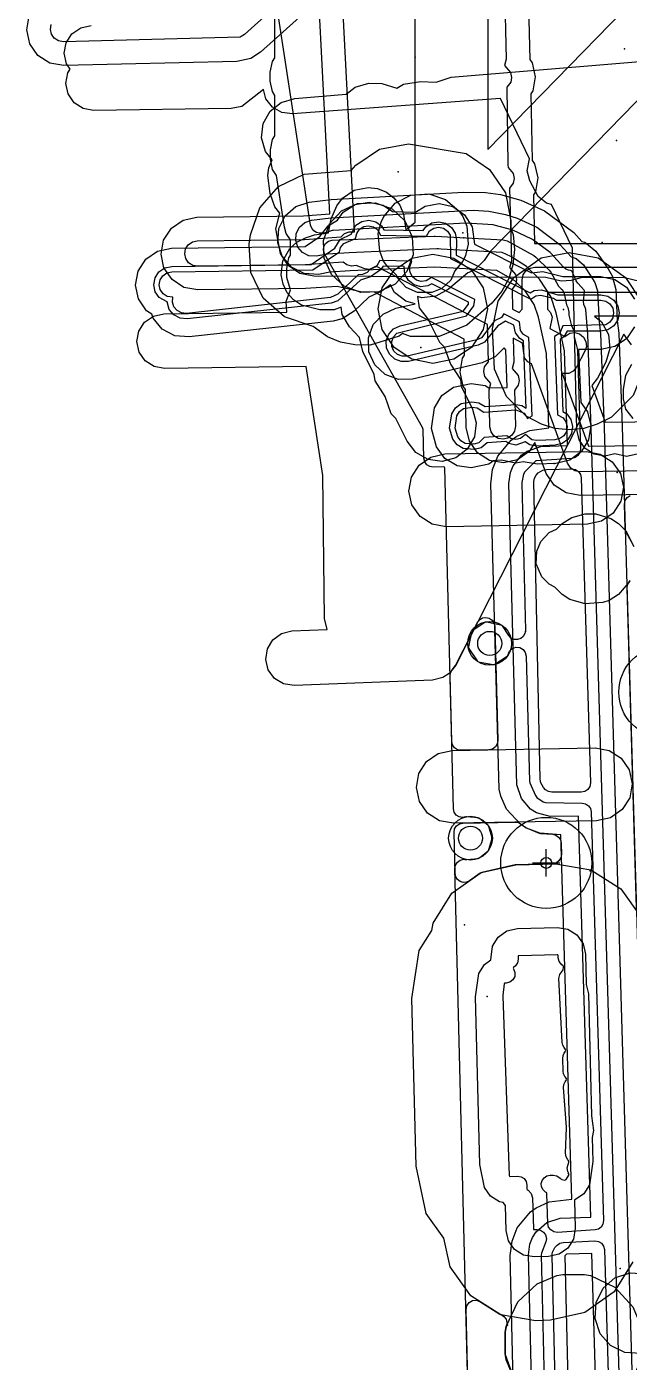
# Model space of a CAD drawing. Header units: metres. Extents: x 17722 to 17999, y 13535 to 15917.
# Drawn here: x 17793.6 to 17826.7, y 14343.3 to 14416.7 of the extents above; entities that cross this region are included whole.
import ezdxf

# ---------------------------------------------------------------- set-up
doc = ezdxf.new("R2010")
doc.units = ezdxf.units.M
for name, color, linetype in [('AI_GREENING_ALLOWED_ZONE', 4, 'Continuous'), ('AI_GREENING_EXCLUSIONS', 1, 'Continuous'), ('AI_GREENING_LAWN', 82, 'Continuous'), ('AI_GREENING_REJECTED', 6, 'Continuous'), ('AI_GREENING_SHRUBS', 92, 'Continuous'), ('AI_GREENING_TREES', 3, 'Continuous')]:
    doc.layers.add(name, color=color, linetype=linetype)

# ---------------------------------------------------------------- blocks, each defined once
blk = doc.blocks.new('AI_TREE')
for p, q in [((0, -0.3), (0, 0.3)), ((-0.3, 0), (0.3, 0))]:
    blk.add_line(p, q)
for radius in [1, 0.12]:
    blk.add_circle((0, 0), radius)
blk = doc.blocks.new('AI_SHRUB')
for radius in [1, 0.55]:
    blk.add_circle((0, 0), radius)

msp = doc.modelspace()

# ---------------------------------------------------------------- linework, layer by layer
at = {"layer": 'AI_GREENING_ALLOWED_ZONE'}
for points in [[(17826.921, 14388.162), (17826.524, 14388.909), (17826.465, 14389.129), (17826.427, 14390.445), (17826.46, 14390.64), (17826.565, 14390.806), (17826.727, 14390.919)], [(17827.082, 14368.255), (17826.563, 14385.822), (17826.591, 14386.003), (17826.683, 14386.162), (17826.687, 14386.166), (17826.734, 14386.25)], [(17817.882, 14339.888), (17817.723, 14346.223), (17817.723, 14346.223), (17817.763, 14346.433), (17817.888, 14346.607), (17818.074, 14346.713), (17818.288, 14346.731), (17818.489, 14346.658), (17819.589, 14345.965), (17819.646, 14345.943), (17819.807, 14345.843), (17819.919, 14345.69), (17819.966, 14345.507), (17819.942, 14345.319), (17819.924, 14345.265), (17819.87, 14344.997), (17819.865, 14344.947), (17819.865, 14343.828), (17819.88, 14343.744), (17820.281, 14342.634)]]:
    msp.add_lwpolyline(points, dxfattribs=at)
for points in [[(17816.848, 14381.014), (17816.873, 14381.184), (17816.955, 14381.336), (17817.145, 14381.578), (17817.171, 14381.619), (17818.353, 14383.947), (17818.468, 14384.096), (17818.63, 14384.191), (17818.815, 14384.221), (17818.998, 14384.18), (17819.153, 14384.074), (17819.258, 14383.918), (17819.299, 14383.735), (17819.471, 14377.466), (17819.438, 14377.273), (17819.333, 14377.107), (17819.172, 14376.995), (17818.981, 14376.953), (17817.448, 14376.924), (17817.256, 14376.958), (17817.093, 14377.062), (17816.981, 14377.221), (17816.938, 14377.411), (17816.848, 14381.014)], [(17817.064, 14372.415), (17817.098, 14372.608), (17817.203, 14372.773), (17817.364, 14372.886), (17817.555, 14372.927), (17820.444, 14372.978), (17820.607, 14372.954), (17820.754, 14372.878), (17821.025, 14372.674), (17821.084, 14372.641), (17821.747, 14372.383), (17821.818, 14372.366), (17822.481, 14372.315), (17822.657, 14372.268), (17822.804, 14372.161), (17822.904, 14372.009), (17822.942, 14371.831), (17822.961, 14371.207), (17822.929, 14371.014), (17822.825, 14370.848), (17822.665, 14370.735), (17822.474, 14370.692), (17820.475, 14370.639), (17820.426, 14370.633), (17818.595, 14370.218), (17818.507, 14370.179), (17817.91, 14369.756), (17817.747, 14369.68), (17817.569, 14369.667), (17817.397, 14369.717), (17817.254, 14369.825), (17817.158, 14369.976), (17817.121, 14370.152), (17817.064, 14372.415)]]:
    msp.add_lwpolyline(points, close=True, dxfattribs=at)
at = {"layer": 'AI_GREENING_EXCLUSIONS'}
for points in [[(17818.93, 14436.764), (17818.924, 14409.917), (17836.123, 14427.56)], [(17818.93, 14436.764), (17818.924, 14409.917), (17836.123, 14427.56)], [(17840.787, 14426.614), (17819.044, 14404.309), (17818.719, 14403.813), (17818.158, 14403.27), (17817.818, 14403.136), (17816.753, 14402.234), (17816.071, 14401.856), (17815.296, 14401.767), (17815.06, 14401.835), (17815.159, 14401.216), (17815.653, 14400.586), (17816.27, 14399.336), (17816.526, 14399.079), (17816.872, 14398.127), (17817.416, 14397.275), (17817.464, 14396.914), (17818.081, 14395.662), (17818.283, 14394.908), (17818.182, 14394.135), (17817.791, 14393.459), (17817.172, 14392.984), (17816.418, 14392.782), (17815.645, 14392.884), (17814.969, 14393.274), (17814.494, 14393.893), (17813.878, 14395.143), (17813.621, 14395.399), (17813.276, 14396.352), (17812.731, 14397.203), (17812.683, 14397.565), (17812.066, 14398.816), (17811.867, 14399.593), (17811.322, 14400.177), (17810.931, 14400.852), (17810.861, 14401.259), (17810.479, 14401.114), (17809.699, 14401.109), (17808.694, 14401.371), (17808.257, 14401.659), (17807.911, 14402.048), (17807.677, 14402.515), (17807.572, 14403.027), (17807.669, 14403.802), (17808.054, 14404.48), (17808.444, 14404.826), (17808.911, 14405.06), (17809.399, 14405.23), (17810.172, 14405.337), (17810.317, 14406.099), (17810.625, 14406.817), (17810.938, 14407.233), (17811.583, 14407.672), (17812.347, 14407.831), (17812.865, 14407.768), (17813.351, 14407.572), (17813.767, 14407.258), (17814.088, 14406.847), (17814.293, 14406.365), (17814.412, 14405.493), (17814.924, 14405.926), (17814.93, 14435.521)], [(17840.787, 14426.614), (17819.044, 14404.309), (17818.719, 14403.813), (17818.158, 14403.27), (17817.818, 14403.136), (17816.753, 14402.234), (17816.071, 14401.856), (17815.296, 14401.767), (17815.06, 14401.835), (17815.159, 14401.216), (17815.653, 14400.586), (17816.27, 14399.336), (17816.526, 14399.079), (17816.872, 14398.127), (17817.416, 14397.275), (17817.464, 14396.914), (17818.081, 14395.662), (17818.283, 14394.908), (17818.182, 14394.135), (17817.791, 14393.459), (17817.172, 14392.984), (17816.418, 14392.782), (17815.645, 14392.884), (17814.969, 14393.274), (17814.494, 14393.893), (17813.878, 14395.143), (17813.621, 14395.399), (17813.276, 14396.352), (17812.731, 14397.203), (17812.683, 14397.565), (17812.066, 14398.816), (17811.867, 14399.593), (17811.322, 14400.177), (17810.931, 14400.852), (17810.861, 14401.259), (17810.479, 14401.114), (17809.699, 14401.109), (17808.694, 14401.371), (17808.257, 14401.659), (17807.911, 14402.048), (17807.677, 14402.515), (17807.572, 14403.027), (17807.669, 14403.802), (17808.054, 14404.48), (17808.444, 14404.826), (17808.911, 14405.06), (17809.399, 14405.23), (17810.172, 14405.337), (17810.317, 14406.099), (17810.625, 14406.817), (17810.938, 14407.233), (17811.583, 14407.672), (17812.347, 14407.831), (17812.865, 14407.768), (17813.351, 14407.572), (17813.767, 14407.258), (17814.088, 14406.847), (17814.293, 14406.365), (17814.412, 14405.493), (17814.924, 14405.926), (17814.93, 14435.521)], [(17830.274, 14392.304), (17823.97, 14392.221), (17823.702, 14392.271), (17823.473, 14392.42), (17823.303, 14392.682), (17821.325, 14398.139), (17821.112, 14398.258), (17820.943, 14398.473), (17820.827, 14399.282), (17820.318, 14399.55), (17820.35, 14398.242), (17820.25, 14397.888), (17820.581, 14397.5), (17820.641, 14397.234), (17820.594, 14396.965), (17820.389, 14396.692), (17820.439, 14394.719), (17820.392, 14394.45), (17820.246, 14394.219), (17820.023, 14394.062), (17819.756, 14394.002), (17819.487, 14394.049), (17819.256, 14394.195), (17819.099, 14394.418), (17819.039, 14394.684), (17818.988, 14396.707), (17819.089, 14397.061), (17818.758, 14397.449), (17818.698, 14397.715), (17818.745, 14397.984), (17818.95, 14398.257), (17818.899, 14400.295), (17812.818, 14403.491), (17812.441, 14403.329), (17812.17, 14403.363), (17811.688, 14403.55), (17811.438, 14403.513), (17811.174, 14403.579), (17810.977, 14403.725), (17808.892, 14403.576), (17802.989, 14403.498), (17802.721, 14403.548), (17802.491, 14403.697), (17802.337, 14403.922), (17802.28, 14404.189), (17802.33, 14404.457), (17802.478, 14404.686), (17802.703, 14404.841), (17802.971, 14404.898), (17808.853, 14404.976), (17810.877, 14405.121), (17811.05, 14405.294), (17811.303, 14405.398), (17811.607, 14405.391), (17810.79, 14420.953), (17805.564, 14416.221), (17805.33, 14416.08), (17795.621, 14415.823), (17795.352, 14415.87), (17795.122, 14416.017), (17794.965, 14416.24), (17794.906, 14416.507), (17794.953, 14416.776)], [(17819.834, 14418.873), (17819.934, 14414.877), (17819.834, 14414.524), (17820.164, 14414.136), (17820.224, 14413.869), (17820.178, 14413.6), (17819.973, 14413.328), (17820.027, 14409.065), (17820.039, 14408.915), (17820.303, 14408.591), (17820.363, 14408.324), (17820.317, 14408.055), (17820.112, 14407.783), (17820.212, 14403.787), (17820.112, 14403.433), (17820.442, 14403.045), (17820.502, 14402.779), (17820.455, 14402.51), (17820.25, 14402.237), (17820.278, 14401.152), (17820.639, 14400.962), (17820.801, 14401.154), (17820.807, 14402.756), (17820.861, 14403.021), (17821.012, 14403.249), (17821.242, 14403.401), (17821.507, 14403.454), (17827.812, 14403.454)], [(17830.291, 14391.005), (17823.988, 14390.921), (17823.22, 14391.063), (17822.566, 14391.488), (17822.124, 14392.131), (17821.506, 14393.826), (17821.188, 14393.324), (17820.55, 14392.874), (17819.789, 14392.703), (17819.02, 14392.836), (17818.36, 14393.253), (17817.911, 14393.891), (17817.739, 14394.652), (17817.7, 14396.737), (17817.57, 14396.921), (17817.399, 14397.683), (17817.532, 14398.452), (17817.64, 14398.623), (17817.618, 14399.5), (17812.708, 14402.08), (17811.938, 14402.092), (17810.644, 14402.398), (17808.909, 14402.276), (17803.006, 14402.198), (17802.239, 14402.34), (17801.584, 14402.765), (17801.142, 14403.408), (17800.98, 14404.172), (17801.122, 14404.939), (17801.547, 14405.593), (17802.19, 14406.036), (17802.953, 14406.198), (17808.798, 14406.275), (17810.253, 14406.38), (17809.635, 14418.153), (17806.437, 14415.257), (17805.902, 14414.91), (17805.14, 14414.74), (17795.651, 14414.523), (17794.882, 14414.658), (17794.224, 14415.077), (17793.776, 14415.715), (17793.606, 14416.477), (17793.741, 14417.246)], [(17821.144, 14418.507), (17821.223, 14414.847), (17821.353, 14414.663), (17821.524, 14413.902), (17821.391, 14413.133), (17821.282, 14412.961), (17821.362, 14409.302), (17821.491, 14409.118), (17821.663, 14408.357), (17821.53, 14407.588), (17821.421, 14407.416), (17821.488, 14404.75), (17827.812, 14404.754)], [(17826.802, 14399.184), (17826.386, 14399.774), (17817.16, 14381.597), (17816.799, 14381.137), (17816.451, 14380.914), (17815.882, 14380.777), (17808.285, 14380.479), (17807.707, 14380.57), (17807.208, 14380.876), (17806.864, 14381.35), (17806.727, 14381.919), (17806.819, 14382.497), (17807.124, 14382.996), (17807.598, 14383.34), (17808.167, 14383.476), (17810.108, 14383.553), (17809.959, 14384.166), (17809.869, 14392.009), (17808.941, 14397.989), (17801.17, 14397.886), (17800.594, 14397.992), (17800.103, 14398.311), (17799.772, 14398.793), (17799.65, 14399.366), (17799.757, 14399.941), (17800.075, 14400.432), (17800.558, 14400.764), (17801.13, 14400.886), (17807.891, 14400.975), (17807.853, 14401.569), (17808.091, 14402.2), (17807.894, 14402.883), (17807.887, 14403.383), (17807.994, 14403.958), (17808.094, 14404.112), (17808.083, 14404.955), (17807.855, 14405.295), (17807.757, 14405.642), (17807.318, 14408.488), (17807.1, 14408.813), (17806.985, 14409.387), (17806.984, 14409.887), (17807.098, 14410.461), (17807.234, 14410.665), (17807.231, 14412.884), (17807.094, 14413.088), (17806.979, 14413.661), (17806.978, 14414.161), (17807.091, 14414.736), (17807.228, 14414.94), (17807.224, 14417.158)], [(17827.115, 14393.181), (17826.543, 14393.054), (17825.891, 14393.203), (17825.342, 14393.08), (17824.766, 14393.181), (17824.272, 14393.495), (17823.936, 14393.974), (17823.808, 14394.545), (17823.578, 14404.495), (17822.422, 14406.886), (17822.145, 14406.968), (17821.691, 14407.336), (17821.233, 14408.182), (17821.085, 14408.748), (17821.207, 14409.398), (17819.608, 14412.704), (17808.191, 14411.873), (17807.61, 14411.946), (17807.101, 14412.235), (17806.742, 14412.696), (17806.603, 14413.201), (17805.408, 14412.278), (17804.835, 14412.156), (17797.274, 14412.056), (17796.698, 14412.163), (17796.208, 14412.481), (17795.876, 14412.964), (17795.754, 14413.536), (17795.861, 14414.112), (17795.993, 14414.316), (17795.784, 14414.62), (17795.662, 14415.193), (17795.769, 14415.768), (17796.087, 14416.259), (17796.57, 14416.591), (17797.142, 14416.712)], [(17827.267, 14402.666), (17826.431, 14402.87), (17824.102, 14402.881), (17823.49, 14402.725), (17822.939, 14402.686), (17822.103, 14402.89), (17809.373, 14402.95), (17808.608, 14403.106), (17807.961, 14403.543), (17807.531, 14404.194), (17807.289, 14405.56), (17807.503, 14406.411), (17807.233, 14406.758), (17806.966, 14407.492), (17806.844, 14408.486), (17806.901, 14408.912), (17807.081, 14409.342), (17806.713, 14409.805), (17806.498, 14410.555), (17806.587, 14411.33), (17806.966, 14412.013), (17807.577, 14412.498), (17808.327, 14412.713), (17811.151, 14412.946), (17811.151, 14412.946), (17811.637, 14413.333), (17812.388, 14413.547), (17813.109, 14413.53), (17813.931, 14413.271), (17814.291, 14413.499), (17815.218, 14413.646), (17816.078, 14413.613), (17816.909, 14413.891), (17830.367, 14415.003)], [(17826.976, 14400.17), (17826.542, 14399.521), (17825.893, 14399.087), (17825.128, 14398.935), (17823.907, 14398.935), (17824.024, 14396.015), (17824.392, 14395.509), (17824.575, 14394.751), (17824.453, 14393.98), (17824.046, 14393.314), (17823.415, 14392.855), (17822.656, 14392.672), (17821.657, 14392.632), (17820.863, 14392.768), (17820.452, 14392.686), (17819.662, 14392.855), (17819.238, 14392.826), (17818.972, 14392.63), (17818.001, 14392.433), (17817.229, 14392.55), (17816.561, 14392.953), (17816.099, 14393.581), (17815.822, 14394.599), (17816, 14395.734), (17816.403, 14396.402), (17817.031, 14396.865), (17818.002, 14397.062), (17818.774, 14396.945), (17818.984, 14396.818), (17819.988, 14396.842), (17819.904, 14398.92), (17819.816, 14399.02), (17819.33, 14398.523), (17818.619, 14398.2), (17814.79, 14397.304), (17814.01, 14397.277), (17813.28, 14397.552), (17812.71, 14398.085), (17812.387, 14398.795), (17812.361, 14399.575), (17812.635, 14400.306), (17813.168, 14400.876), (17813.878, 14401.198), (17814.925, 14401.444), (17814.418, 14401.585), (17813.805, 14402.067), (17813.57, 14402.483), (17813.068, 14402.12), (17812.389, 14401.797), (17811.584, 14401.029), (17810.925, 14400.611), (17810.422, 14400.488), (17802.519, 14399.621), (17801.742, 14399.688), (17801.05, 14400.049), (17800.548, 14400.646), (17800.476, 14400.874), (17800.187, 14401.062), (17800.187, 14401.062), (17799.745, 14401.705), (17799.582, 14402.468), (17799.724, 14403.236), (17800.149, 14403.89), (17800.792, 14404.332), (17801.556, 14404.495), (17808.902, 14404.592), (17809.692, 14405.131), (17810.149, 14405.728), (17810.672, 14406.03), (17810.979, 14406.469), (17811.637, 14406.889), (17812.405, 14407.025), (17813.167, 14406.857), (17813.68, 14406.499), (17814.948, 14406.472), (17815.476, 14406.809), (17816.244, 14406.945), (17817.006, 14406.777), (17817.646, 14406.33), (17818.066, 14405.673), (17818.198, 14404.715), (17821.314, 14403.136), (17821.935, 14403.211), (17823.036, 14402.935), (17825.128, 14402.935), (17825.893, 14402.783), (17826.542, 14402.349), (17826.976, 14401.7)], [(17821.253, 14303.451), (17820.149, 14349.192), (17820.248, 14349.979), (17820.532, 14350.708), (17821.265, 14351.584), (17821.577, 14351.806), (17822.291, 14352.125), (17823.538, 14352.275), (17822.928, 14372.28), (17821.782, 14372.369), (17821.052, 14372.653), (17820.729, 14372.859), (17819.953, 14373.698), (17819.633, 14374.413), (17819.545, 14374.8), (17819.084, 14391.557), (17819.182, 14392.344), (17819.465, 14393.073), (17820.196, 14393.949), (17820.508, 14394.172), (17821.222, 14394.492), (17822.264, 14394.638), (17822.142, 14398.702), (17821.698, 14400.706), (17821.461, 14401.399), (17820.972, 14402.145), (17820.396, 14402.706), (17819.42, 14403.27), (17815.998, 14403.457), (17811.364, 14403.248), (17810.24, 14403.176), (17809.616, 14403.054), (17808.838, 14403.11), (17808.14, 14403.46), (17807.629, 14404.05), (17807.384, 14404.791), (17807.44, 14405.569), (17807.79, 14406.267), (17808.38, 14406.777), (17809.121, 14407.023), (17810.316, 14407.167), (17817.607, 14407.566), (17818.801, 14407.546), (17819.608, 14407.433), (17819.608, 14407.433), (17820.735, 14407.138), (17822.031, 14406.548), (17823.642, 14405.354), (17824.081, 14404.864), (17824.247, 14404.815), (17824.852, 14404.322), (17825.521, 14403.365), (17825.746, 14402.974), (17825.943, 14402.219), (17826.025, 14400.508), (17826.11, 14399.822), (17826.301, 14394.692), (17826.301, 14394.688), (17826.302, 14394.68), (17826.302, 14394.679), (17828.383, 14324.175)], [(17822.252, 14303.475), (17821.148, 14349.216), (17821.232, 14349.805), (17821.374, 14350.169), (17821.581, 14350.492), (17822.156, 14350.991), (17822.9, 14351.239), (17824.567, 14351.3), (17823.897, 14373.305), (17822.346, 14373.285), (17821.59, 14373.496), (17821.267, 14373.702), (17820.768, 14374.278), (17820.519, 14375.022), (17820.083, 14391.582), (17820.167, 14392.171), (17820.308, 14392.535), (17820.777, 14393.135), (17821.089, 14393.357), (17821.832, 14393.607), (17823.294, 14393.665), (17823.137, 14398.858), (17822.668, 14400.946), (17822.377, 14401.845), (17821.759, 14402.787), (17821.046, 14403.489), (17820.18, 14404.04), (17819.705, 14404.256), (17816.361, 14404.439), (17816.221, 14404.46), (17816.123, 14404.465), (17811.312, 14404.246), (17810.116, 14404.168), (17809.492, 14404.046), (17809.103, 14404.075), (17808.754, 14404.25), (17808.499, 14404.545), (17808.376, 14404.915), (17808.404, 14405.304), (17808.579, 14405.653), (17808.874, 14405.908), (17809.244, 14406.031), (17810.296, 14406.162), (17818.116, 14406.58), (17818.977, 14406.524), (17819.886, 14406.347), (17820.525, 14406.149), (17820.525, 14406.149), (17821.607, 14405.642), (17822.898, 14404.686), (17823.501, 14404.014), (17823.779, 14403.931), (17824.166, 14403.583), (17824.804, 14402.617), (17824.945, 14402.16), (17825.026, 14400.45), (17825.11, 14399.792), (17825.302, 14394.647), (17825.302, 14394.645), (17825.302, 14394.641), (17825.302, 14394.64), (17827.383, 14324.174)], [(17827.812, 14402.054), (17822.205, 14402.054), (17822.201, 14401.148), (17822.36, 14400.962), (17822.444, 14400.703), (17822.323, 14400.077), (17823.14, 14399.648), (17823.424, 14399.832), (17823.695, 14399.861), (17823.957, 14399.783), (17824.17, 14399.611), (17824.3, 14399.371), (17824.329, 14399.1), (17824.251, 14398.838), (17823.786, 14397.953), (17823.614, 14397.74), (17823.374, 14397.61), (17823.006, 14397.61), (17824.45, 14393.628), (17830.256, 14393.704)], [(17827.812, 14400.754), (17824.785, 14400.754), (17825.169, 14400.443), (17825.541, 14399.758), (17825.623, 14398.982), (17825.402, 14398.233), (17824.937, 14397.348), (17824.624, 14396.961), (17825.357, 14394.94), (17830.238, 14395.004)], [(17826.905, 14395.143), (17826.506, 14395.66), (17826.377, 14396.231), (17826.364, 14396.731), (17826.495, 14397.53), (17826.829, 14398.129)], [(17826.719, 14386.203), (17826.099, 14385.48), (17825.576, 14385.155), (17825.24, 14385.039), (17824.257, 14384.96), (17823.428, 14385.204), (17823.008, 14385.48), (17822.601, 14385.888), (17822.288, 14386.039), (17821.883, 14386.444), (17821.583, 14387.162), (17821.603, 14387.853), (17821.83, 14388.395), (17822.288, 14388.88), (17822.697, 14389.071), (17822.697, 14389.071), (17823.008, 14389.382), (17823.531, 14389.706), (17824.257, 14389.901), (17824.85, 14389.901), (17825.679, 14389.658), (17826.099, 14389.382), (17826.504, 14388.976), (17826.945, 14388.117)], [(17826.889, 14348.838), (17825.848, 14347.187), (17824.255, 14346.061), (17822.353, 14345.63), (17821.553, 14345.609), (17819.63, 14345.939), (17817.98, 14346.979), (17816.854, 14348.572), (17816.5, 14350.133), (17815.535, 14351.498), (17814.985, 14354.098), (17814.742, 14363.305), (17815.153, 14365.93), (17815.844, 14367.026), (17815.914, 14367.43), (17816.954, 14369.081), (17818.547, 14370.207), (17818.547, 14370.207), (17820.45, 14370.638), (17822.649, 14370.696), (17824.572, 14370.366), (17826.222, 14369.326), (17827.349, 14367.733)], [(17825.383, 14324.156), (17824.627, 14349.301), (17823.248, 14349.267), (17823.15, 14349.164), (17824.252, 14303.524)], [(17820.384, 14342.379), (17819.93, 14343.462), (17819.865, 14343.785), (17819.865, 14344.972), (17819.93, 14345.295), (17820.561, 14346.641), (17821.635, 14347.629), (17822.718, 14348.083), (17823.041, 14348.148), (17824.228, 14348.148), (17824.55, 14348.083), (17824.55, 14348.083), (17825.897, 14347.452), (17826.885, 14346.378), (17827.338, 14345.295), (17827.403, 14344.972), (17827.403, 14343.785), (17827.338, 14343.462), (17826.708, 14342.116)]]:
    msp.add_lwpolyline(points, dxfattribs=at)
for points in [[(17805.908, 14403.156), (17805.816, 14404.714), (17805.892, 14405.23), (17806.402, 14406.705), (17807.438, 14407.872), (17808.842, 14408.554), (17811.413, 14408.752), (17811.682, 14409.056), (17812.98, 14409.923), (17814.574, 14410.227), (17817.723, 14409.689), (17819.02, 14408.821), (17819.888, 14407.524), (17820.192, 14405.993), (17820.192, 14405.567), (17820.313, 14405.238), (17820.386, 14404.426), (17820.297, 14403.577), (17820.065, 14402.835), (17819.693, 14402.132), (17819.149, 14401.478), (17817.775, 14400.26), (17816.252, 14399.639), (17814.669, 14399.639), (17814.245, 14399.8), (17814.047, 14399.654), (17812.457, 14399.173), (17811.619, 14399.193), (17810.825, 14399.339), (17810.121, 14399.632), (17809.329, 14400.192), (17807.758, 14400.716), (17806.59, 14401.752), (17805.908, 14403.156)], [(17813.666, 14406.645), (17814.365, 14405.998), (17814.774, 14405.116), (17814.813, 14404.13), (17814.472, 14403.213), (17813.825, 14402.514), (17812.943, 14402.105), (17811.957, 14402.066), (17811.04, 14402.407), (17810.341, 14403.054), (17809.932, 14403.936), (17809.893, 14404.922), (17810.234, 14405.839), (17810.881, 14406.538), (17811.763, 14406.947), (17812.749, 14406.986), (17813.666, 14406.645)], [(17813.213, 14406.235), (17813.832, 14406.958), (17814.692, 14407.399), (17815.675, 14407.478), (17816.606, 14407.173), (17817.329, 14406.553), (17817.553, 14406.229), (17817.77, 14405.694), (17817.848, 14404.711), (17817.696, 14404.085), (17817.543, 14403.78), (17817.11, 14403.243), (17816.881, 14402.745), (17816.397, 14402.286), (17815.855, 14402.06), (17815.067, 14402.06), (17814.445, 14402.34), (17813.987, 14402.825), (17813.912, 14403.003), (17813.427, 14403.462), (17813.202, 14403.787), (17812.986, 14404.322), (17812.908, 14405.304), (17813.06, 14405.93), (17813.213, 14406.235)], [(17812.384, 14406.026), (17812.765, 14405.942), (17813.085, 14405.718), (17813.219, 14405.508), (17815.368, 14405.463), (17815.51, 14405.668), (17815.839, 14405.878), (17816.223, 14405.946), (17816.604, 14405.862), (17816.924, 14405.638), (17817.134, 14405.309), (17817.202, 14404.925), (17817.185, 14404.107), (17821.254, 14402.045), (17821.472, 14402.167), (17821.859, 14402.214), (17822.773, 14401.935), (17825.128, 14401.935), (17825.511, 14401.859), (17825.835, 14401.642), (17826.052, 14401.318), (17826.128, 14400.935), (17826.052, 14400.552), (17825.835, 14400.228), (17825.511, 14400.011), (17825.128, 14399.935), (17823.275, 14399.935), (17823.086, 14399.626), (17822.884, 14399.48), (17823.042, 14395.535), (17823.255, 14395.405), (17823.484, 14395.09), (17823.576, 14394.711), (17823.515, 14394.325), (17823.311, 14393.992), (17822.996, 14393.763), (17822.616, 14393.671), (17821.617, 14393.631), (17821.232, 14393.692), (17820.97, 14393.853), (17820.452, 14393.686), (17820.069, 14393.762), (17819.902, 14393.874), (17818.884, 14393.804), (17818.548, 14393.535), (17818.169, 14393.442), (17817.569, 14393.49), (17817.235, 14393.692), (17817.004, 14394.006), (17816.822, 14394.614), (17816.94, 14395.394), (17817.142, 14395.728), (17817.456, 14395.959), (17818.048, 14396.063), (17818.434, 14396.004), (17818.771, 14395.801), (17820.452, 14395.915), (17820.786, 14395.858), (17821.034, 14395.712), (17820.886, 14399.4), (17820.674, 14399.53), (17820.444, 14399.845), (17820.35, 14400.261), (17819.897, 14400.491), (17819.47, 14400.236), (17818.746, 14399.335), (17818.391, 14399.174), (17814.562, 14398.277), (17814.172, 14398.264), (17813.807, 14398.401), (17813.522, 14398.668), (17813.361, 14399.023), (17813.348, 14399.413), (17813.485, 14399.778), (17813.751, 14400.063), (17814.106, 14400.225), (17817.576, 14401.037), (17817.858, 14401.421), (17817.851, 14401.527), (17815.851, 14402.541), (17815.634, 14402.419), (17815.246, 14402.372), (17814.87, 14402.477), (17814.563, 14402.718), (17814.372, 14403.058), (17814.336, 14403.484), (17813.177, 14403.509), (17813.035, 14403.304), (17812.471, 14402.922), (17811.934, 14402.745), (17810.685, 14401.6), (17810.313, 14401.482), (17802.41, 14400.615), (17802.022, 14400.649), (17801.675, 14400.829), (17801.425, 14401.127), (17801.311, 14401.547), (17800.884, 14401.778), (17800.663, 14402.1), (17800.582, 14402.482), (17800.653, 14402.865), (17800.866, 14403.192), (17801.187, 14403.414), (17801.569, 14403.495), (17809.217, 14403.596), (17810.524, 14404.488), (17810.809, 14404.976), (17811.411, 14405.262), (17811.671, 14405.748), (17812, 14405.958), (17812.384, 14406.026)], [(17811.879, 14405.531), (17812.109, 14405.678), (17812.378, 14405.726), (17812.645, 14405.667), (17812.869, 14405.51), (17813.028, 14405.212), (17815.547, 14405.16), (17815.718, 14405.451), (17815.948, 14405.598), (17816.217, 14405.646), (17816.484, 14405.587), (17816.708, 14405.43), (17816.855, 14405.2), (17816.88, 14403.925), (17821.284, 14401.694), (17821.565, 14401.882), (17821.836, 14401.915), (17822.533, 14401.748), (17822.683, 14401.635), (17825.128, 14401.635), (17825.396, 14401.582), (17825.623, 14401.43), (17825.775, 14401.203), (17825.828, 14400.935), (17825.775, 14400.667), (17825.623, 14400.44), (17825.396, 14400.288), (17823.035, 14400.235), (17822.865, 14399.83), (17822.577, 14399.653), (17822.75, 14395.338), (17823.051, 14395.185), (17823.212, 14394.964), (17823.276, 14394.699), (17823.233, 14394.429), (17823.091, 14394.196), (17822.87, 14394.035), (17822.604, 14393.971), (17821.605, 14393.931), (17821.335, 14393.974), (17820.995, 14394.264), (17820.72, 14394.04), (17820.452, 14393.986), (17820.184, 14394.04), (17819.959, 14394.19), (17818.715, 14394.093), (17818.42, 14393.807), (17818.155, 14393.741), (17817.671, 14393.772), (17817.437, 14393.913), (17817.275, 14394.133), (17817.122, 14394.618), (17817.222, 14395.292), (17817.363, 14395.526), (17817.583, 14395.688), (17818.062, 14395.763), (17818.332, 14395.722), (17818.702, 14395.495), (17820.452, 14395.615), (17820.911, 14395.443), (17821.108, 14395.138), (17821.351, 14395.282), (17821.178, 14399.597), (17820.877, 14399.75), (17820.716, 14399.971), (17820.651, 14400.445), (17819.791, 14400.881), (17819.678, 14400.696), (17819.288, 14400.496), (17818.571, 14399.579), (17818.323, 14399.466), (17814.494, 14398.57), (17814.221, 14398.56), (17813.965, 14398.656), (17813.766, 14398.843), (17813.653, 14399.091), (17813.644, 14399.364), (17813.74, 14399.62), (17813.926, 14399.82), (17817.752, 14400.77), (17818.16, 14401.325), (17818.21, 14401.682), (17815.821, 14402.892), (17815.54, 14402.704), (17815.269, 14402.671), (17815.006, 14402.745), (17814.791, 14402.913), (17814.657, 14403.151), (17814.624, 14403.423), (17814.744, 14403.776), (17812.998, 14403.812), (17812.827, 14403.521), (17812.462, 14403.35), (17812.292, 14403.162), (17812.046, 14403.045), (17811.802, 14403.033), (17810.687, 14401.97), (17810.28, 14401.781), (17802.378, 14400.913), (17802.105, 14400.937), (17801.863, 14401.063), (17801.688, 14401.272), (17801.605, 14401.532), (17801.628, 14401.795), (17801.323, 14401.845), (17801.094, 14401.993), (17800.939, 14402.218), (17800.882, 14402.486), (17800.932, 14402.754), (17801.081, 14402.983), (17801.306, 14403.138), (17801.573, 14403.195), (17809.311, 14403.297), (17810.778, 14404.298), (17810.841, 14404.534), (17811.007, 14404.751), (17811.663, 14405.031), (17811.722, 14405.307), (17811.879, 14405.531)], [(17813.129, 14400.021), (17812.901, 14401.169), (17813.129, 14402.317), (17813.779, 14403.291), (17814.753, 14403.941), (17815.901, 14404.169), (17817.049, 14403.941), (17818.022, 14403.291), (17818.672, 14402.317), (17818.901, 14401.169), (17818.672, 14400.021), (17818.022, 14399.048), (17817.049, 14398.398), (17815.901, 14398.169), (17814.753, 14398.398), (17813.779, 14399.048), (17813.129, 14400.021)], [(17821.868, 14394.83), (17821.021, 14395.263), (17819.941, 14396.343), (17819.294, 14397.852), (17819.18, 14400.061), (17819.484, 14401.592), (17820.352, 14402.889), (17821.849, 14403.957), (17823.392, 14404.264), (17824.974, 14403.957), (17826.471, 14402.889), (17827.339, 14401.592), (17827.643, 14400.061), (17827.52, 14397.929), (17826.9, 14396.407), (17825.713, 14395.22), (17824.93, 14394.83), (17824.191, 14394.6), (17823.399, 14394.526), (17822.607, 14394.6), (17821.868, 14394.83)], [(17825.097, 14393.193), (17825.753, 14392.771), (17826.198, 14392.129), (17826.364, 14391.367), (17826.225, 14390.599), (17825.803, 14389.943), (17825.162, 14389.498), (17824.399, 14389.332), (17816.627, 14389.195), (17815.859, 14389.333), (17815.203, 14389.755), (17814.758, 14390.396), (17814.592, 14391.159), (17814.731, 14391.927), (17815.153, 14392.583), (17815.794, 14393.028), (17816.557, 14393.194), (17824.329, 14393.331), (17825.097, 14393.193)], [(17825.586, 14376.918), (17826.243, 14376.496), (17826.687, 14375.854), (17826.853, 14375.092), (17826.714, 14374.324), (17826.292, 14373.668), (17825.651, 14373.223), (17824.889, 14373.057), (17817.036, 14372.918), (17816.269, 14373.057), (17815.612, 14373.479), (17815.167, 14374.12), (17815.001, 14374.883), (17815.14, 14375.651), (17815.562, 14376.307), (17816.203, 14376.752), (17816.966, 14376.918), (17824.818, 14377.056), (17825.586, 14376.918)], [(17819.182, 14366.177), (17819.494, 14366.672), (17819.972, 14367.01), (17820.543, 14367.139), (17822.742, 14367.197), (17823.319, 14367.098), (17823.814, 14366.786), (17824.152, 14366.308), (17824.281, 14365.738), (17824.325, 14364.061), (17824.439, 14363.561), (17824.616, 14356.847), (17824.726, 14356.059), (17824.647, 14355.66), (17824.682, 14354.354), (17824.501, 14353.075), (17824.189, 14352.58), (17823.679, 14352.229), (17823.72, 14350.668), (17823.621, 14350.091), (17823.309, 14349.596), (17822.831, 14349.258), (17822.26, 14349.129), (17821.461, 14349.108), (17820.884, 14349.207), (17820.389, 14349.519), (17820.051, 14349.997), (17819.921, 14350.568), (17819.885, 14351.931), (17819.768, 14352.098), (17819.565, 14352.132), (17819.07, 14352.445), (17818.732, 14352.922), (17818.484, 14354.19), (17818.241, 14363.397), (17818.421, 14364.676), (17818.733, 14365.171), (17819.087, 14365.422), (17819.182, 14366.177)], [(17828.399, 14347.794), (17828.965, 14347.15), (17829.25, 14346.317), (17829.191, 14345.431), (17828.804, 14344.651), (17828.16, 14344.085), (17827.327, 14343.8), (17826.441, 14343.859), (17825.661, 14344.246), (17825.095, 14344.89), (17824.81, 14345.723), (17824.869, 14346.609), (17825.256, 14347.389), (17825.9, 14347.955), (17826.733, 14348.24), (17827.619, 14348.181), (17828.399, 14347.794)]]:
    msp.add_lwpolyline(points, close=True, dxfattribs=at)
at = {"layer": 'AI_GREENING_LAWN'}
for points in [[(17826.683, 14324.184), (17824.603, 14394.612), (17824.411, 14399.767), (17824.41, 14399.777), (17824.305, 14401.121), (17824.262, 14401.241), (17824.26, 14401.244), (17824.187, 14401.407), (17824.176, 14401.586), (17824.237, 14402.093), (17824.232, 14402.143), (17824.208, 14402.186), (17823.858, 14402.578), (17823.776, 14402.704), (17823.548, 14403.204), (17823.514, 14403.248), (17823.463, 14403.27), (17823.355, 14403.288), (17823.199, 14403.343), (17823.068, 14403.447), (17822.372, 14404.221), (17822.335, 14404.254), (17821.382, 14404.963), (17821.341, 14404.988), (17820.29, 14405.491), (17820.246, 14405.507), (17819.265, 14405.766), (17819.217, 14405.774), (17817.73, 14405.868), (17817.7, 14405.868), (17810.439, 14405.471), (17810.372, 14405.458), (17810.056, 14405.349), (17809.884, 14405.322), (17809.68, 14405.325), (17809.509, 14405.359), (17809.36, 14405.449), (17809.25, 14405.585), (17809.194, 14405.75), (17807.103, 14419.375)], [(17818.618, 14310.633), (17817.114, 14370.429), (17817.147, 14370.621), (17817.251, 14370.786), (17817.409, 14370.898), (17817.599, 14370.942), (17817.659, 14370.932), (17817.659, 14370.935), (17817.773, 14370.928), (17818.391, 14370.989), (17818.426, 14370.998), (17818.457, 14371.016), (17818.938, 14371.411), (17818.962, 14371.438), (17818.977, 14371.47), (17819.147, 14372.031), (17819.147, 14372.173), (17818.977, 14372.733), (17818.962, 14372.765), (17818.938, 14372.792), (17818.457, 14373.187), (17818.426, 14373.205), (17818.391, 14373.214), (17817.775, 14373.275), (17817.736, 14373.272), (17817.718, 14373.265), (17817.529, 14373.229), (17817.342, 14373.266), (17817.182, 14373.371), (17817.073, 14373.529), (17817.031, 14373.716), (17816.561, 14392.436), (17816.551, 14392.476), (17816.51, 14392.484), (17815.923, 14392.469), (17815.731, 14392.502), (17815.566, 14392.607), (17815.454, 14392.766), (17815.411, 14392.956), (17815.37, 14394.533), (17815.339, 14394.648), (17809.955, 14404.183), (17809.894, 14404.377), (17809.914, 14404.579), (17810.012, 14404.756), (17810.174, 14404.879), (17810.37, 14404.929), (17815.982, 14405.159), (17816.029, 14405.158), (17819.765, 14404.954), (17819.765, 14404.954), (17819.979, 14404.893), (17821.445, 14404.087), (17821.551, 14404.009), (17822.296, 14403.291), (17822.387, 14403.173), (17822.807, 14402.412), (17822.953, 14402.266), (17822.949, 14402.262), (17823.021, 14402.198), (17823.108, 14402.002), (17823.233, 14401.388), (17823.316, 14401.235), (17823.375, 14400.984), (17823.37, 14400.822), (17823.514, 14400.233), (17823.6, 14400.072), (17823.594, 14400.069), (17823.634, 14400.003), (17823.665, 14399.815), (17823.66, 14399.65), (17823.823, 14398.984), (17823.837, 14398.88), (17824, 14393.466), (17823.969, 14393.278), (17823.871, 14393.115), (17823.718, 14393.001), (17823.534, 14392.952), (17821.592, 14392.82), (17821.55, 14392.809), (17821.514, 14392.784), (17820.949, 14392.211), (17820.884, 14392.088), (17820.789, 14391.628), (17820.784, 14391.571), (17820.989, 14383.512), (17820.96, 14383.331), (17820.868, 14383.173), (17820.725, 14383.058), (17820.551, 14383.003), (17820.368, 14383.014), (17820.202, 14383.09), (17820.074, 14383.221), (17819.72, 14383.751), (17819.687, 14383.784), (17819.644, 14383.802), (17818.84, 14383.962), (17818.794, 14383.962), (17818.751, 14383.944), (17818.069, 14383.488), (17818.036, 14383.455), (17818.018, 14383.413), (17817.859, 14382.608), (17817.859, 14382.562), (17817.876, 14382.519), (17818.332, 14381.837), (17818.365, 14381.805), (17818.407, 14381.787), (17819.212, 14381.627), (17819.258, 14381.627), (17819.301, 14381.645), (17819.983, 14382.1), (17820.015, 14382.133), (17820.033, 14382.176), (17820.035, 14382.185), (17820.117, 14382.375), (17820.268, 14382.516), (17820.464, 14382.584), (17820.67, 14382.566), (17820.852, 14382.466), (17820.977, 14382.302), (17821.025, 14382.1), (17821.201, 14375.227), (17821.222, 14375.133), (17821.532, 14374.435), (17821.618, 14374.332), (17821.959, 14374.101), (17822.093, 14374.058), (17824.098, 14374.029), (17824.284, 14373.99), (17824.441, 14373.885), (17824.549, 14373.729), (17824.59, 14373.544), (17825.273, 14351.102), (17825.243, 14350.913), (17825.143, 14350.75), (17824.99, 14350.636), (17824.805, 14350.588), (17822.744, 14350.458), (17822.546, 14350.485), (17822.375, 14350.588), (17822.257, 14350.749), (17822.212, 14350.943), (17822.169, 14352.578), (17822.159, 14352.622), (17822.084, 14352.669), (17821.951, 14352.792), (17821.87, 14352.955), (17821.852, 14353.135), (17821.9, 14353.31), (17822.008, 14353.456), (17822.16, 14353.554), (17822.337, 14353.592), (17822.506, 14353.596), (17822.716, 14353.556), (17822.89, 14353.431), (17822.942, 14353.374), (17822.991, 14353.354), (17823.141, 14353.332), (17823.184, 14353.334), (17823.214, 14353.364), (17823.37, 14353.597), (17823.387, 14353.641), (17823.34, 14353.73), (17823.348, 14353.734), (17823.306, 14353.808), (17823.282, 14353.995), (17823.329, 14354.177), (17823.331, 14354.182), (17823.362, 14354.319), (17823.361, 14354.374), (17823.334, 14354.423), (17823.313, 14354.446), (17823.213, 14354.611), (17823.182, 14354.802), (17823.234, 14356.203), (17823.233, 14356.23), (17823.082, 14358.41), (17823.097, 14358.573), (17823.165, 14358.723), (17823.233, 14358.825), (17823.251, 14358.868), (17823.231, 14358.91), (17823.15, 14359.018), (17823.078, 14359.153), (17823.051, 14359.304), (17823.032, 14360.011), (17823.051, 14360.163), (17823.116, 14360.302), (17823.191, 14360.415), (17823.209, 14360.457), (17823.189, 14360.499), (17823.104, 14360.613), (17823.034, 14360.743), (17823.005, 14360.887), (17822.824, 14364.392), (17822.865, 14364.619), (17823.005, 14364.804), (17823.027, 14364.822), (17823.049, 14364.868), (17823.082, 14365.018), (17823.084, 14365.061), (17823.055, 14365.093), (17822.979, 14365.153), (17822.839, 14365.322), (17822.786, 14365.535), (17822.783, 14365.649), (17822.773, 14365.69), (17822.732, 14365.697), (17820.631, 14365.641), (17820.591, 14365.632), (17820.584, 14365.591), (17820.587, 14365.462), (17820.549, 14365.258), (17820.433, 14365.087), (17820.333, 14364.992), (17820.31, 14364.961), (17820.326, 14364.925), (17820.329, 14364.921), (17820.407, 14364.724), (17820.397, 14364.512), (17820.3, 14364.324), (17820.133, 14364.192), (17819.927, 14364.142), (17819.866, 14364.14), (17819.828, 14364.132), (17819.816, 14364.095), (17819.742, 14363.456), (17819.741, 14363.418), (17820.1, 14353.582), (17820.11, 14353.541), (17820.151, 14353.534), (17820.552, 14353.545), (17820.744, 14353.512), (17820.909, 14353.408), (17821.022, 14353.248), (17821.065, 14353.058), (17821.07, 14352.851), (17821.08, 14352.808), (17821.141, 14352.769), (17821.309, 14352.594), (17821.375, 14352.359), (17821.42, 14350.656), (17821.429, 14350.616), (17821.47, 14350.609), (17821.622, 14350.613), (17821.814, 14350.58), (17821.979, 14350.476), (17822.091, 14350.318), (17822.135, 14350.128), (17822.103, 14349.936), (17821.866, 14349.308), (17821.85, 14349.214), (17822.351, 14328.449)], [(17823.54, 14304.011), (17822.45, 14349.167), (17822.457, 14349.266), (17822.476, 14349.371), (17822.606, 14349.629), (17822.723, 14349.752), (17822.723, 14349.752), (17822.877, 14349.861), (17823.06, 14349.906), (17824.797, 14349.993), (17824.992, 14349.964), (17825.161, 14349.861), (17825.277, 14349.701), (17825.321, 14349.509), (17826.083, 14324.174)]]:
    msp.add_lwpolyline(points, dxfattribs=at)
msp.add_lwpolyline([(17823.891, 14392.235), (17824.004, 14392.076), (17824.047, 14391.887), (17824.551, 14375.137), (17824.517, 14374.941), (17824.41, 14374.774), (17824.246, 14374.662), (17824.051, 14374.622), (17822.439, 14374.624), (17822.253, 14374.66), (17822.094, 14374.762), (17821.971, 14374.879), (17821.828, 14375.13), (17821.805, 14375.233), (17821.792, 14375.333), (17821.441, 14391.681), (17821.475, 14391.872), (17821.578, 14392.036), (17821.691, 14392.155), (17821.942, 14392.298), (17822.045, 14392.322), (17822.144, 14392.334), (17823.534, 14392.371), (17823.726, 14392.339), (17823.891, 14392.235)], close=True, dxfattribs=at)
at = {"layer": 'AI_GREENING_REJECTED'}
for p in [(17814.93, 14414.99), (17826.42, 14415.43), (17825.98, 14410.41), (17813.99, 14408.69), (17817.55, 14405.34), (17817.6, 14405.07), (17825.2, 14404.81), (17823.07, 14401.12), (17815.25, 14399.04), (17822.56, 14392.67), (17826.02, 14392.18), (17820.99, 14383.45), (17824.54, 14370.3), (17817.64, 14367.34), (17818.88, 14363.41), (17826.19, 14348.48), (17820, 14345.36)]:
    msp.add_point(p, dxfattribs=at)

# ---------------------------------------------------------------- block references
at = {"layer": 'AI_GREENING_SHRUBS', "xscale": 1.2, "yscale": 1.2}
for p in [(17819.026, 14382.794), (17817.969, 14372.102)]:
    msp.add_blockref('AI_SHRUB', p, dxfattribs=at)
at = {"layer": 'AI_GREENING_TREES', "xscale": 2.5, "yscale": 2.5}
for p in [(17828.613, 14380.12), (17822.13, 14370.743)]:
    msp.add_blockref('AI_TREE', p, dxfattribs=at)

doc.saveas('drawing.dxf')
